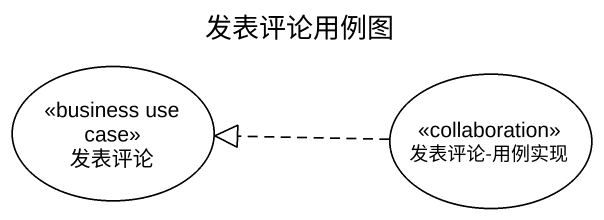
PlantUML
@startuml
title 发表评论用例图
usecase 发表评论 <<business use case>>
usecase "发表评论-用例实现" as 发表评论_用例实现 <<collaboration>>
发表评论_用例实现 .left.|> 发表评论
@enduml
